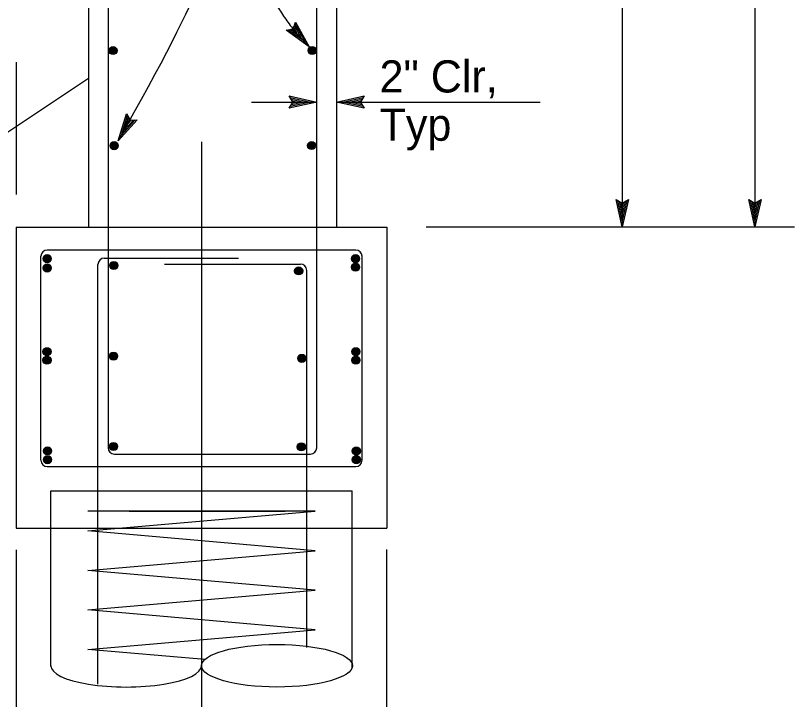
# Model space of a CAD drawing. Extents: x -893 to 867, y -474 to 712.
# Drawn here: x -123.6 to 45.7, y -127.9 to 20.9 of the extents above; entities that cross this region are included whole.
import ezdxf

# ---------------------------------------------------------------- set-up
doc = ezdxf.new("R2010")
doc.units = 0
for name, color, linetype in [('60 Nongeo Data', 7, 'Continuous'), ('str_Concrete-A', 7, 'Continuous'), ('str_Concrete-C', 7, 'Continuous'), ('str_Grades-A', 7, 'Continuous'), ('str_Reinforcement-A', 7, 'Continuous'), ('str_Reinforcement-B', 7, 'Continuous')]:
    doc.layers.add(name, color=color, linetype=linetype)

msp = doc.modelspace()

# ---------------------------------------------------------------- linework, layer by layer
at = {"layer": '60 Nongeo Data'}
for p, q in [((-107.81, 178.74), (-107.81, -25.1)), ((37.08, 178.74), (37.08, -25.08)), ((8.24, 80.83), (8.24, -25.08)), ((-63.26, 17.99), (-62.81, 19.49)), ((-63.03, 18.67), (-61.63, 16.19)), ((-62.92, 19.09), (-60.7, 15.16)), ((-62.81, 19.49), (-62.81, 19.49)), ((-62.81, 19.49), (-59.78, 14.13)), ((-64.79, 17.7), (-63.26, 17.99)), ((-59.78, 14.13), (-64.79, 17.7)), ((-64.79, 17.7), (-64.79, 17.7)), ((-60.71, 15.16), (-64.36, 17.76)), ((-61.63, 16.19), (-63.99, 17.86)), ((-62.55, 17.21), (-63.56, 17.93)), ((-63.17, 18.31), (-62.55, 17.21)), ((-59.78, 14.13), (-59.78, 14.13)), ((-123.5, 10.73), (-123.5, -18.04)), ((-63.35, 2.1), (-64.15, 3.44)), ((-64.15, 3.44), (-64.15, 3.44)), ((-64.15, 3.44), (-58.15, 2.1)), ((-53.87, 2.1), (-47.87, 3.43)), ((-47.87, 3.43), (-48.67, 2.1)), ((-47.87, 3.43), (-47.87, 3.43)), ((-72.32, 2.1), (-58.15, 2.1)), ((-58.15, 2.1), (-64.15, 0.77)), ((-64.15, 0.77), (-63.35, 2.1)), ((-63.94, 3.08), (-59.53, 2.1)), ((-59.55, 2.09), (-63.92, 1.13)), ((-60.92, 2.1), (-63.74, 1.47)), ((-63.7, 2.72), (-60.92, 2.1)), ((-63.53, 2.37), (-62.3, 2.1)), ((-62.3, 2.1), (-63.51, 1.83)), ((-58.15, 2.1), (-58.15, 2.1)), ((-47.87, 0.76), (-53.87, 2.1)), ((-53.87, 2.1), (-53.87, 2.1)), ((-53.87, 2.1), (-9.6, 2.1)), ((-48.09, 1.11), (-52.49, 2.1)), ((-52.48, 2.1), (-48.1, 3.07)), ((-51.11, 2.09), (-48.28, 2.72)), ((-48.32, 1.47), (-51.11, 2.09)), ((-49.72, 2.09), (-48.52, 2.36)), ((-48.49, 1.82), (-49.72, 2.09)), ((-48.67, 2.1), (-47.87, 0.76)), ((-64.15, 0.77), (-64.15, 0.77)), ((-47.87, 0.76), (-47.87, 0.76)), ((-101.32, -6.34), (-99.51, -0.46)), ((-100.63, -5.13), (-99.31, -0.84)), ((-99.95, -3.94), (-99.1, -1.17)), ((-99.51, -0.46), (-99.51, -0.46)), ((-99.51, -0.46), (-98.75, -1.82)), ((-99.27, -2.73), (-98.9, -1.55)), ((-97.19, -1.78), (-101.32, -6.34)), ((-97.6, -1.79), (-100.63, -5.14)), ((-98.03, -1.82), (-99.95, -3.94)), ((-98.42, -1.8), (-99.27, -2.73)), ((-98.75, -1.82), (-97.19, -1.78)), ((-97.19, -1.78), (-97.19, -1.78)), ((-101.32, -6.34), (-101.32, -6.34)), ((-83.22, -6.55), (-83.22, -203.59)), ((8.24, -25.08), (6.91, -19.08)), ((6.91, -19.08), (6.91, -19.08)), ((6.91, -19.08), (8.24, -19.88)), ((8.24, -23.69), (7.27, -19.31)), ((8.25, -22.32), (7.62, -19.49)), ((8.25, -20.93), (7.98, -19.73)), ((8.24, -19.88), (9.58, -19.08)), ((9.58, -19.08), (8.24, -25.08)), ((9.23, -19.3), (8.24, -23.7)), ((8.87, -19.53), (8.25, -22.32)), ((8.52, -19.71), (8.25, -20.93)), ((9.58, -19.08), (9.58, -19.08)), ((37.08, -25.08), (35.75, -19.08)), ((35.75, -19.08), (35.75, -19.08)), ((35.75, -19.08), (37.08, -19.88)), ((37.07, -23.69), (36.11, -19.31)), ((37.08, -22.32), (36.45, -19.49)), ((37.08, -20.93), (36.81, -19.73)), ((37.08, -19.88), (38.42, -19.08)), ((38.42, -19.08), (37.08, -25.08)), ((38.06, -19.3), (37.08, -23.7)), ((37.7, -19.53), (37.08, -22.32)), ((37.36, -19.71), (37.08, -20.93)), ((38.42, -19.08), (38.42, -19.08)), ((-34.41, -25.08), (45.66, -25.08)), ((8.24, -25.08), (8.24, -25.08)), ((37.08, -25.08), (37.08, -25.08)), ((-123.5, -95.35), (-123.5, -145.67)), ((-42.98, -95.22), (-42.98, -145.67))]:
    msp.add_line(p, q, dxfattribs=at)
for points, degree in [([(-101.32, -6.34), (-81.65, 28.3), (-77.52, 45.86), (-80.87, 66.26), (-88.36, 75.55), (-102.29, 79.17), (-114.14, 80.61), (-125.24, 79.86), (-131.09, 79.87)], 3), ([(-96.6, 77.58), (-85.66, 73.93), (-80.66, 70.02), (-75.44, 63.06), (-71.31, 50.87), (-70.77, 24.98), (-59.78, 14.13)], 2)]:
    msp.add_open_spline(points, degree=degree, dxfattribs=at)
at = {"layer": 'str_Concrete-A'}
for p, q in [((-107.81, 178.74), (-107.81, -25.1)), ((-53.87, 80.89), (-53.87, -25.1)), ((-123.5, -25.1), (-42.94, -25.1)), ((-123.5, -25.1), (-123.5, -90.62)), ((-42.94, -25.1), (-42.94, -90.62)), ((-123.5, -90.62), (-42.94, -90.62))]:
    msp.add_line(p, q, dxfattribs=at)
at = {"layer": 'str_Concrete-C'}
for p, q in [((-115.98, -82.49), (-50.45, -82.49)), ((-115.98, -90.62), (-115.98, -82.49)), ((-50.45, -90.62), (-50.45, -82.49)), ((-115.98, -120.68), (-115.98, -90.62)), ((-50.45, -120.9), (-50.45, -90.62))]:
    msp.add_line(p, q, dxfattribs=at)
msp.add_ellipse((-66.81, -120.53), major_axis=(-16.41, 0), ratio=0.282269, dxfattribs=at)
msp.add_ellipse((-99.6, -120.53), major_axis=(-16.38, 0), ratio=0.282639, start_param=6.283171, end_param=9.424778, dxfattribs=at)
at = {"layer": 'str_Grades-A'}
msp.add_line((-107.81, 7.19), (-184.46, -43.9), dxfattribs=at)
at = {"layer": 'str_Reinforcement-A'}
for p, q in [((-58.51, -86.92), (-107.92, -86.92)), ((-107.92, -91.21), (-58.51, -86.92)), ((-98.97, -86.92), (-65.03, -86.92)), ((-58.51, -95.51), (-107.92, -91.21)), ((-107.92, -99.8), (-58.51, -95.51)), ((-58.51, -104.1), (-107.92, -99.8)), ((-107.92, -108.4), (-58.51, -104.1)), ((-58.51, -112.69), (-107.92, -108.4)), ((-107.92, -116.99), (-58.51, -112.69)), ((-82.52, -119.2), (-107.92, -116.99))]:
    msp.add_line(p, q, dxfattribs=at)
for centre, radius in [((-102.44, 13.29), 0.882), ((-102.44, 13.29), 0.838), ((-102.44, 13.29), 0.794), ((-102.44, 13.29), 0.75), ((-102.44, 13.29), 0.706), ((-102.44, 13.29), 0.662), ((-102.44, 13.29), 0.618), ((-102.44, 13.29), 0.574), ((-102.44, 13.29), 0.529), ((-102.44, 13.29), 0.485), ((-102.44, 13.29), 0.441), ((-102.44, 13.29), 0.397), ((-102.44, 13.29), 0.353), ((-102.44, 13.29), 0.309), ((-102.44, 13.29), 0.265), ((-59.16, 13.29), 0.882), ((-59.16, 13.29), 0.838), ((-59.16, 13.29), 0.794), ((-59.16, 13.29), 0.75), ((-59.16, 13.29), 0.706), ((-59.16, 13.29), 0.662), ((-59.16, 13.29), 0.618), ((-59.16, 13.29), 0.574), ((-59.16, 13.29), 0.529), ((-59.16, 13.29), 0.485), ((-59.16, 13.29), 0.441), ((-59.16, 13.29), 0.397), ((-59.16, 13.29), 0.353), ((-59.16, 13.29), 0.309), ((-59.16, 13.29), 0.265), ((-102.44, 13.29), 0.221), ((-102.44, 13.29), 0.176), ((-59.16, 13.29), 0.221), ((-59.16, 13.29), 0.176), ((-102.21, -7.4), 0.882), ((-102.21, -7.4), 0.838), ((-102.21, -7.4), 0.794), ((-102.21, -7.4), 0.75), ((-102.21, -7.4), 0.706), ((-102.21, -7.4), 0.662), ((-59.29, -7.37), 0.882), ((-59.29, -7.37), 0.838), ((-59.29, -7.37), 0.794), ((-59.29, -7.37), 0.75), ((-59.29, -7.37), 0.706), ((-59.29, -7.37), 0.662), ((-59.29, -7.37), 0.618), ((-102.21, -7.4), 0.618), ((-102.21, -7.4), 0.574), ((-102.21, -7.4), 0.529), ((-102.21, -7.4), 0.485), ((-102.21, -7.4), 0.441), ((-102.21, -7.4), 0.397), ((-102.21, -7.4), 0.353), ((-102.21, -7.4), 0.309), ((-102.21, -7.4), 0.265), ((-102.21, -7.4), 0.221), ((-102.21, -7.4), 0.176), ((-59.29, -7.37), 0.574), ((-59.29, -7.37), 0.529), ((-59.29, -7.37), 0.485), ((-59.29, -7.37), 0.441), ((-59.29, -7.37), 0.397), ((-59.29, -7.37), 0.353), ((-59.29, -7.37), 0.309), ((-59.29, -7.37), 0.265), ((-59.29, -7.37), 0.221), ((-59.29, -7.37), 0.176), ((-116.75, -31.98), 0.882), ((-116.75, -31.98), 0.838), ((-116.75, -31.98), 0.794), ((-116.75, -31.98), 0.75), ((-116.75, -31.98), 0.706), ((-116.75, -31.98), 0.662), ((-116.75, -31.98), 0.618), ((-116.75, -31.98), 0.574), ((-116.75, -31.98), 0.529), ((-116.75, -31.98), 0.485), ((-116.75, -31.98), 0.441), ((-116.75, -31.98), 0.397), ((-116.75, -31.98), 0.353), ((-116.75, -31.98), 0.309), ((-116.75, -31.98), 0.265), ((-116.75, -31.98), 0.221), ((-116.75, -31.98), 0.176), ((-49.73, -31.98), 0.882), ((-49.73, -31.98), 0.838), ((-49.73, -31.98), 0.794), ((-49.73, -31.98), 0.75), ((-49.73, -31.98), 0.706), ((-49.73, -31.98), 0.662), ((-49.73, -31.98), 0.618), ((-49.73, -31.98), 0.574), ((-49.73, -31.98), 0.529), ((-49.73, -31.98), 0.485), ((-49.73, -31.98), 0.441), ((-49.73, -31.98), 0.397), ((-49.73, -31.98), 0.353), ((-49.73, -31.98), 0.309), ((-49.73, -31.98), 0.265), ((-49.73, -31.98), 0.221), ((-49.73, -31.98), 0.176), ((-116.75, -34.01), 0.882), ((-116.75, -34.01), 0.838), ((-116.75, -34.01), 0.794), ((-116.75, -34.01), 0.75), ((-116.75, -34.01), 0.706), ((-116.75, -34.01), 0.662), ((-116.75, -34.01), 0.618), ((-116.75, -34.01), 0.574), ((-116.75, -34.01), 0.529), ((-116.75, -34.01), 0.485), ((-116.75, -34.01), 0.441), ((-116.75, -34.01), 0.397), ((-116.75, -34.01), 0.353), ((-116.75, -34.01), 0.309), ((-116.75, -34.01), 0.265), ((-116.75, -34.01), 0.221), ((-116.75, -34.01), 0.176), ((-102.27, -33.47), 0.882), ((-102.27, -33.47), 0.838), ((-102.27, -33.47), 0.794), ((-102.27, -33.47), 0.75), ((-102.27, -33.47), 0.706), ((-102.27, -33.47), 0.662), ((-102.27, -33.47), 0.618), ((-102.27, -33.47), 0.574), ((-102.27, -33.47), 0.529), ((-102.27, -33.47), 0.485), ((-102.27, -33.47), 0.441), ((-102.27, -33.47), 0.397), ((-102.27, -33.47), 0.353), ((-102.27, -33.47), 0.309), ((-102.27, -33.47), 0.265), ((-102.27, -33.47), 0.221), ((-102.27, -33.47), 0.176), ((-62.1, -34.64), 0.882), ((-62.1, -34.64), 0.838), ((-62.1, -34.64), 0.794), ((-49.73, -33.83), 0.882), ((-49.73, -33.83), 0.838), ((-49.73, -33.83), 0.794), ((-49.73, -33.83), 0.75), ((-49.73, -33.83), 0.706), ((-49.73, -33.83), 0.662), ((-49.73, -33.83), 0.618), ((-49.73, -33.83), 0.574), ((-49.73, -33.83), 0.529), ((-49.73, -33.83), 0.485), ((-49.73, -33.83), 0.441), ((-49.73, -33.83), 0.397), ((-49.73, -33.83), 0.353), ((-49.73, -33.83), 0.309), ((-49.73, -33.83), 0.265), ((-49.73, -33.83), 0.221), ((-49.73, -33.83), 0.176), ((-62.1, -34.64), 0.75), ((-62.1, -34.64), 0.706), ((-62.1, -34.64), 0.662), ((-62.1, -34.64), 0.618), ((-62.1, -34.64), 0.574), ((-62.1, -34.64), 0.529), ((-62.1, -34.64), 0.485), ((-62.1, -34.64), 0.441), ((-62.1, -34.64), 0.397), ((-62.1, -34.64), 0.353), ((-62.1, -34.64), 0.309), ((-62.1, -34.64), 0.265), ((-62.1, -34.64), 0.221), ((-62.1, -34.64), 0.176), ((-116.81, -52.22), 0.882), ((-116.81, -52.22), 0.838), ((-116.81, -52.22), 0.794), ((-116.81, -52.22), 0.75), ((-116.81, -52.22), 0.706), ((-116.81, -52.22), 0.662), ((-116.81, -52.22), 0.618), ((-116.81, -52.22), 0.574), ((-116.81, -52.22), 0.529), ((-116.81, -52.22), 0.485), ((-116.81, -52.22), 0.441), ((-116.81, -52.22), 0.397), ((-116.81, -52.22), 0.353), ((-116.81, -52.22), 0.309), ((-116.81, -52.22), 0.265), ((-116.81, -52.22), 0.221), ((-116.81, -52.22), 0.176), ((-102.35, -53.18), 0.882), ((-102.35, -53.18), 0.838), ((-102.35, -53.18), 0.794), ((-102.35, -53.18), 0.75), ((-102.35, -53.18), 0.706), ((-49.66, -52.22), 0.882), ((-49.66, -52.22), 0.838), ((-49.66, -52.22), 0.794), ((-49.66, -52.22), 0.75), ((-49.66, -52.22), 0.706), ((-49.66, -52.22), 0.662), ((-49.66, -52.22), 0.618), ((-49.66, -52.22), 0.574), ((-49.66, -52.22), 0.529), ((-49.66, -52.22), 0.485), ((-49.66, -52.22), 0.441), ((-49.66, -52.22), 0.397), ((-49.66, -52.22), 0.353), ((-49.66, -52.22), 0.309), ((-49.66, -52.22), 0.265), ((-49.66, -52.22), 0.221), ((-49.66, -52.22), 0.176), ((-116.81, -54.06), 0.882), ((-116.81, -54.06), 0.838), ((-116.81, -54.06), 0.794), ((-116.81, -54.06), 0.75), ((-116.81, -54.06), 0.706), ((-116.81, -54.06), 0.662), ((-116.81, -54.06), 0.618), ((-116.81, -54.06), 0.574), ((-116.81, -54.06), 0.529), ((-116.81, -54.06), 0.485), ((-116.81, -54.06), 0.441), ((-116.81, -54.06), 0.397), ((-116.81, -54.06), 0.353), ((-116.81, -54.06), 0.309), ((-116.81, -54.06), 0.265), ((-116.81, -54.06), 0.221), ((-116.81, -54.06), 0.176), ((-102.35, -53.18), 0.662), ((-102.35, -53.18), 0.618), ((-102.35, -53.18), 0.574), ((-102.35, -53.18), 0.529), ((-102.35, -53.18), 0.485), ((-102.35, -53.18), 0.441), ((-102.35, -53.18), 0.397), ((-102.35, -53.18), 0.353), ((-102.35, -53.18), 0.309), ((-102.35, -53.18), 0.265), ((-102.35, -53.18), 0.221), ((-102.35, -53.18), 0.176), ((-61.41, -53.67), 0.882), ((-61.41, -53.67), 0.838), ((-61.41, -53.67), 0.794), ((-61.41, -53.67), 0.75), ((-61.41, -53.67), 0.706), ((-61.41, -53.67), 0.662), ((-61.41, -53.67), 0.618), ((-61.41, -53.67), 0.574), ((-61.41, -53.67), 0.529), ((-61.41, -53.67), 0.485), ((-61.41, -53.67), 0.441), ((-61.41, -53.67), 0.397), ((-61.41, -53.67), 0.353), ((-61.41, -53.67), 0.309), ((-61.41, -53.67), 0.265), ((-61.41, -53.67), 0.221), ((-61.41, -53.67), 0.176), ((-49.66, -54.06), 0.882), ((-49.66, -54.06), 0.838), ((-49.66, -54.06), 0.794), ((-49.66, -54.06), 0.75), ((-49.66, -54.06), 0.706), ((-49.66, -54.06), 0.662), ((-49.66, -54.06), 0.618), ((-49.66, -54.06), 0.574), ((-49.66, -54.06), 0.529), ((-49.66, -54.06), 0.485), ((-49.66, -54.06), 0.441), ((-49.66, -54.06), 0.397), ((-49.66, -54.06), 0.353), ((-49.66, -54.06), 0.309), ((-49.66, -54.06), 0.265), ((-49.66, -54.06), 0.221), ((-49.66, -54.06), 0.176), ((-102.35, -72.84), 0.882), ((-102.35, -72.84), 0.838), ((-102.35, -72.84), 0.794), ((-102.35, -72.84), 0.75), ((-102.35, -72.84), 0.706), ((-102.35, -72.84), 0.662), ((-102.35, -72.84), 0.618), ((-102.35, -72.84), 0.574), ((-102.35, -72.84), 0.529), ((-102.35, -72.84), 0.485), ((-102.35, -72.84), 0.441), ((-102.35, -72.84), 0.397), ((-102.35, -72.84), 0.353), ((-102.35, -72.84), 0.309), ((-102.35, -72.84), 0.265), ((-102.35, -72.84), 0.221), ((-102.35, -72.84), 0.176), ((-61.51, -72.91), 0.882), ((-61.51, -72.91), 0.838), ((-61.51, -72.91), 0.794), ((-61.51, -72.91), 0.75), ((-61.51, -72.91), 0.706), ((-61.51, -72.91), 0.662), ((-61.51, -72.91), 0.618), ((-61.51, -72.91), 0.574), ((-61.51, -72.91), 0.529), ((-61.51, -72.91), 0.485), ((-61.51, -72.91), 0.441), ((-61.51, -72.91), 0.397), ((-61.51, -72.91), 0.353), ((-61.51, -72.91), 0.309), ((-61.51, -72.91), 0.265), ((-61.51, -72.91), 0.221), ((-61.51, -72.91), 0.176), ((-116.68, -73.8), 0.882), ((-116.68, -73.8), 0.838), ((-116.68, -73.8), 0.794), ((-116.68, -73.8), 0.75), ((-116.68, -73.8), 0.706), ((-116.68, -73.8), 0.662), ((-116.68, -73.8), 0.618), ((-116.68, -73.8), 0.574), ((-116.68, -73.8), 0.529), ((-116.68, -73.8), 0.485), ((-116.68, -73.8), 0.441), ((-116.68, -73.8), 0.397), ((-116.68, -73.8), 0.353), ((-116.68, -73.8), 0.309), ((-116.68, -73.8), 0.265), ((-116.68, -73.8), 0.221), ((-116.68, -73.8), 0.176), ((-49.57, -73.83), 0.882), ((-49.57, -73.83), 0.838), ((-49.57, -73.83), 0.794), ((-49.57, -73.83), 0.75), ((-49.57, -73.83), 0.706), ((-49.57, -73.83), 0.662), ((-49.57, -73.83), 0.618), ((-49.57, -73.83), 0.574), ((-49.57, -73.83), 0.529), ((-49.57, -73.83), 0.485), ((-49.57, -73.83), 0.441), ((-49.57, -73.83), 0.397), ((-49.57, -73.83), 0.353), ((-49.57, -73.83), 0.309), ((-49.57, -73.83), 0.265), ((-49.57, -73.83), 0.221), ((-49.57, -73.83), 0.176), ((-116.68, -75.69), 0.882), ((-116.68, -75.69), 0.838), ((-116.68, -75.69), 0.794), ((-116.68, -75.69), 0.75), ((-116.68, -75.69), 0.706), ((-116.68, -75.69), 0.662), ((-116.68, -75.69), 0.618), ((-116.68, -75.69), 0.574), ((-116.68, -75.69), 0.529), ((-116.68, -75.69), 0.485), ((-116.68, -75.69), 0.441), ((-116.68, -75.69), 0.397), ((-116.68, -75.69), 0.353), ((-116.68, -75.69), 0.309), ((-116.68, -75.69), 0.265), ((-116.68, -75.69), 0.221), ((-116.68, -75.69), 0.176), ((-49.57, -75.69), 0.882), ((-49.57, -75.69), 0.838), ((-49.57, -75.69), 0.794), ((-49.57, -75.69), 0.75), ((-49.57, -75.69), 0.706), ((-49.57, -75.69), 0.662), ((-49.57, -75.69), 0.618), ((-49.57, -75.69), 0.574), ((-49.57, -75.69), 0.529), ((-49.57, -75.69), 0.485), ((-49.57, -75.69), 0.441), ((-49.57, -75.69), 0.397), ((-49.57, -75.69), 0.353), ((-49.57, -75.69), 0.309), ((-49.57, -75.69), 0.265), ((-49.57, -75.69), 0.221), ((-49.57, -75.69), 0.176)]:
    msp.add_circle(centre, radius, dxfattribs=at)
msp.add_arc((-61.71, -34.53), 1.37, 0, 90, dxfattribs=at)
at = {"layer": 'str_Reinforcement-B'}
for p, q in [((-103.54, 174.38), (-103.54, -73.13)), ((-58.15, -73.13), (-58.15, 80.89)), ((-116.75, -30.09), (-49.68, -30.09)), ((-118.13, -75.82), (-118.13, -31.47)), ((-104.38, -31.87), (-75.16, -31.87)), ((-48.31, -75.82), (-48.31, -31.47)), ((-105.76, -124.52), (-105.76, -33.24)), ((-91.27, -33.15), (-61.71, -33.15)), ((-60.34, -116.54), (-60.34, -34.53)), ((-102.16, -74.51), (-59.53, -74.51)), ((-116.75, -77.19), (-49.68, -77.19))]:
    msp.add_line(p, q, dxfattribs=at)
for centre, start, end in [((-116.75, -31.47), 90, 180), ((-49.68, -31.47), 0, 90), ((-104.38, -33.24), 90, 180), ((-102.16, -73.13), 180, 270), ((-59.53, -73.13), 270, 360), ((-116.75, -75.82), 180, 270), ((-49.68, -75.82), 270, 360)]:
    msp.add_arc(centre, 1.37, start, end, dxfattribs=at)

# ---------------------------------------------------------------- texts
at = {"layer": '60 Nongeo Data'}
for s, p in [('2" Clr,', (-44.51, 4.17)), ('Typ', (-44.51, -6.33))]:
    msp.add_text(s, height=7, dxfattribs=at).set_placement(p)

doc.saveas('drawing.dxf')
